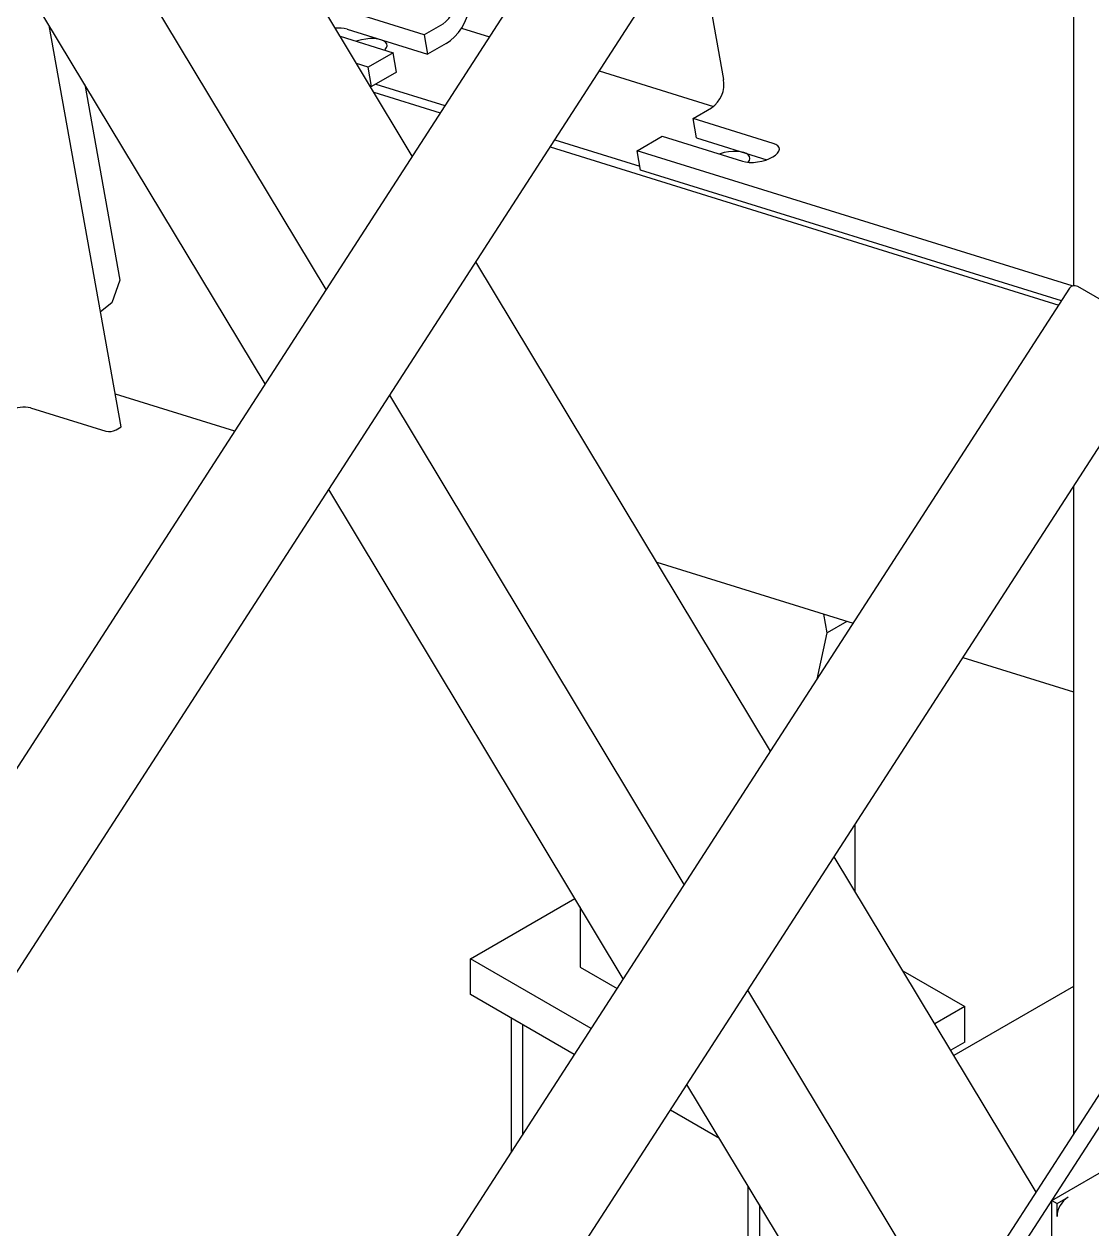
# Model space of a CAD drawing. Header units: millimetres. Extents: x 1293 to 41893, y 1011 to 26911.
# Drawn here: x 5815.6 to 6126, y 20497.1 to 20847.1 of the extents above; entities that cross this region are included whole.
import ezdxf

# ---------------------------------------------------------------- set-up
doc = ezdxf.new("R2010")
doc.units = ezdxf.units.MM
doc.header["$LTSCALE"] = 50
doc.layers.add('STRUC', color=4, linetype='Continuous')

msp = doc.modelspace()

# ---------------------------------------------------------------- linework, layer by layer
at = {"color": 7, "linetype": 'Continuous', "lineweight": 25}
for p, q in [((6261.208068, 21323.3451045), (4877.1569314, 19183.257425)), ((4909.5711599, 19174.0650927), (6283.7970001, 21298.9604174)), ((6120.7021109, 21046.7751088), (6120.7021109, 20771.158117)), ((6010.7596262, 20876.7766524), (6018.9503453, 20831.0796793)), ((5931.872607, 20844.0218818), (5908.5390263, 20851.2713837)), ((5843.8198107, 20730.1182129), (5822.920003, 20846.7206678)), ((5937.2819738, 20847.1446428), (5931.872607, 20844.0218818)), ((5907.4485786, 20843.6359104), (5922.8923508, 20838.8376903)), ((5909.5490854, 20845.636147), (5932.882666, 20838.3866451)), ((5931.872607, 20844.0218818), (5932.882666, 20838.3866451)), ((5942.753075, 20845.9837581), (5950.8574713, 20843.4658061)), ((5938.2920329, 20841.5094061), (5932.882666, 20838.3866451)), ((5922.8923508, 20838.8376903), (5915.6209361, 20834.6399919)), ((5923.9024099, 20833.2024536), (5922.8923508, 20838.8376903)), ((5915.6209361, 20834.6399919), (5912.234714, 20835.6920561)), ((5916.6309951, 20829.0047552), (5915.6209361, 20834.6399919)), ((5923.9024099, 20833.2024536), (5916.6309951, 20829.0047552)), ((5982.7986455, 20833.5420139), (6016.0224967, 20823.2197074)), ((5833.2634327, 20829.5530176), (5843.4412722, 20772.7696687)), ((5916.6309951, 20829.0047552), (5916.1792132, 20829.1451192)), ((5917.831191, 20829.6976135), (5937.9172936, 20823.4570694)), ((5917.2289528, 20827.4027993), (5936.5807264, 20821.3904036)), ((6010.0609094, 20819.7295858), (6015.4702763, 20822.8523468)), ((6033.39449, 20812.4800839), (6010.0609094, 20819.7295858)), ((6011.0709684, 20814.094349), (6010.0609094, 20819.7295858)), ((5968.5219006, 20811.4666115), (6116.40179, 20765.521861)), ((5969.8584678, 20813.5332773), (5994.6170082, 20805.8410552)), ((5993.8092385, 20810.3476959), (6001.0806533, 20814.5453943)), ((6001.0806533, 20814.5453943), (6024.4142339, 20807.2958924)), ((6011.0709684, 20814.094349), (6031.5245387, 20807.7396365)), ((6120.2931269, 20771.0504614), (5993.8092385, 20810.3476959)), ((5994.8192976, 20804.7124592), (5993.8092385, 20810.3476959)), ((6117.1644304, 20766.7010931), (5994.8192976, 20804.7124592)), ((6119.5491343, 20770.3884391), (5611.5811871, 19984.943511)), ((5843.4412722, 20772.7696687), (5841.0898363, 20766.1781125)), ((6134.1055772, 20763.8095524), (6121.8924289, 20770.8600528)), ((5841.0898363, 20766.1781125), (5837.833377, 20763.5172219)), ((5842.1019725, 20739.7022314), (5876.7824432, 20728.9273683)), ((5612.7341636, 19927.4134992), (6136.4488718, 20737.2068405)), ((5817.4928113, 20735.639651), (5839.3703765, 20728.842518)), ((5842.3207066, 20729.2527985), (5843.8198107, 20730.1182129)), ((6120.7021109, 20712.8584273), (6120.7021109, 20524.6078464)), ((5999.5385447, 20690.7883185), (6056.6035067, 20673.0588257)), ((4900.8061688, 18638.3449715), (6218.2297565, 20675.4098706)), ((6049.0904799, 20670.3027145), (6048.1242842, 20675.6932323)), ((4905.2962968, 18635.7528758), (6222.7198846, 20672.8177748)), ((6054.8229806, 20673.6120167), (6049.0904799, 20670.3027145)), ((6046.1225496, 20656.8526563), (6049.0904799, 20670.3027145)), ((6088.5446809, 20663.1350336), (6120.7021109, 20653.144053)), ((6057.2144714, 20595.0599034), (6057.2144714, 20614.6907285)), ((5945.3737488, 20575.5217491), (5975.7506195, 20593.0579433)), ((5977.2171242, 20590.623892), (5977.2171242, 20573.1677724)), ((5980.4340445, 20555.2818712), (5945.3737488, 20575.5217491)), ((5945.3737488, 20565.1516808), (5945.3737488, 20575.5217491)), ((6114.3848405, 20505.3048217), (6238.3648021, 20576.8769301)), ((5977.2171242, 20573.1677724), (5987.9822129, 20566.953219)), ((6071.0529994, 20572.0912156), (6089.0578468, 20561.6972384)), ((6120.7021109, 20567.5581793), (6085.8916645, 20547.4625364)), ((5975.5506496, 20547.7309268), (5945.3737488, 20565.1516808)), ((6089.0578468, 20561.6972384), (6080.3455678, 20556.6677469)), ((6089.0578468, 20551.3271701), (6089.0578468, 20561.6972384)), ((5957.1678185, 20558.3431093), (5957.1678185, 20519.3064927)), ((5960.5204475, 20556.4076778), (5960.5204475, 20524.4904918)), ((6089.0578468, 20551.3271701), (6084.9811644, 20548.9737515)), ((6017.7307217, 20523.3808895), (6003.4817894, 20531.606623)), ((6026.0164488, 20509.6285396), (6026.0164488, 20378.2002366)), ((6029.3690777, 20504.0639675), (6029.3690777, 20383.3842357)), ((6114.3848405, 20478.9033355), (6114.3848405, 20505.3048217)), ((6114.3848405, 20505.3048217), (6115.8839069, 20504.4394291)), ((6115.8839069, 20504.4394291), (6119.1045426, 20506.2986625)), ((6115.8839069, 20500.7203579), (6115.8839069, 20504.4394291))]:
    msp.add_line(p, q, dxfattribs=at)
at = {"color": 7, "linetype": 'Continuous', "lineweight": 25, "flags": 128}
for points in [[(5938.2920329, 20841.5094061), (5939.5494947, 20842.3619106), (5940.7402344, 20843.426495), (5941.840012, 20844.6814873), (5942.8264393, 20846.1013395), (5943.6794353, 20847.6571475), (5944.3816355, 20849.3172396), (5944.9187453, 20851.047821), (5945.2798305, 20852.8136621), (5945.4575405, 20854.5788156), (5945.4482576, 20856.3073479), (5945.2521709, 20857.9640711)], [(5920.475469, 20839.5885904), (5920.6103719, 20839.7381971), (5920.982358, 20840.3119474), (5921.1186834, 20840.8737887), (5921.014109, 20841.4021299), (5920.6726536, 20841.8766671), (5920.1074392, 20842.2791641), (5919.3401865, 20842.5941532), (5918.4003807, 20842.8095295), (5917.3241381, 20842.9170162), (5916.152818, 20842.9124827), (5914.9314335, 20842.7961032), (5913.7069218, 20842.5723501), (5912.5263403, 20842.249822), (5912.2298817, 20842.150409)], [(6024.4142339, 20807.2958924), (6025.3540397, 20807.0805161), (6026.4302823, 20806.9730293), (6027.6016025, 20806.9775629), (6028.8229869, 20807.0939424), (6030.0474986, 20807.3176955), (6031.2280801, 20807.6402236), (6032.3193625, 20808.0491319), (6033.2794083, 20808.5287065), (6034.0713236, 20809.0605175), (6034.6646754, 20809.6241278), (6035.0366616, 20810.197878), (6035.1729869, 20810.7597194), (6035.0684125, 20811.2880606), (6034.7269571, 20811.7625978), (6034.1617427, 20812.1650948), (6033.39449, 20812.4800839)], [(6026.1170965, 20807.0285609), (6026.4427934, 20807.546482), (6026.5791187, 20808.1083234), (6026.4745443, 20808.6366646), (6026.1330889, 20809.1112018), (6025.5678745, 20809.5136988), (6024.8006218, 20809.8286879), (6023.8608161, 20810.0440642), (6022.7845734, 20810.1515509), (6021.6132533, 20810.1470174), (6020.3918688, 20810.0306379), (6019.1673571, 20809.8068847), (6017.9867756, 20809.4843567), (6017.690317, 20809.3849437)]]:
    msp.add_lwpolyline(points, dxfattribs=at)
at = {"color": 7, "linetype": 'Continuous', "lineweight": 25}
for centre, radius, start, end in [((5932.6353248, 20853.9598043), 8.2485013, 304.286578807, 9.857791321), ((5906.9580024, 20835.928193), 10.0477899, 75.055936606, 95.111674748), ((6010.8236272, 20829.6675083), 8.2485013, 304.286578807, 9.857791321), ((5815.6114241, 20727.5079387), 8.346518, 76.973020742, 118.860832558), ((5840.3095651, 20732.9018687), 4.1665818, 256.973020742, 298.860832558), ((6122.8763045, 20500.402165), 6.9996336, 122.60547834, 177.394521514)]:
    msp.add_arc(centre, radius, start, end, dxfattribs=at)
msp.add_ellipse((6121.8924289, 20766.5281607), major_axis=(-1.4725211, 4.5700254), ratio=0.5399833694, start_param=5.7451892289, end_param=6.6986657386, dxfattribs=at)
at = {"layer": 'STRUC', "linetype": 'Continuous', "lineweight": 25}
for p, q in [((5928.4375968, 20808.7990978), (5819.5880301, 20989.4636681)), ((5903.3730736, 20770.0431039), (5819.5281158, 20909.2059295)), ((5885.6390427, 20742.6218764), (5807.6237935, 20872.1087627)), ((6032.590856, 20635.9292887), (5946.9380847, 20778.0926578)), ((6007.5263328, 20597.1732948), (5921.8735614, 20739.336664)), ((5989.7923019, 20569.7520673), (5904.1395305, 20711.9154364)), ((6109.8093194, 20507.7648786), (6051.0913439, 20605.2228487)), ((6084.7447962, 20469.0088848), (6026.0268207, 20566.4668549)), ((6067.0107653, 20441.5876572), (6008.2927897, 20539.0456274))]:
    msp.add_line(p, q, dxfattribs=at)

doc.saveas('drawing.dxf')
